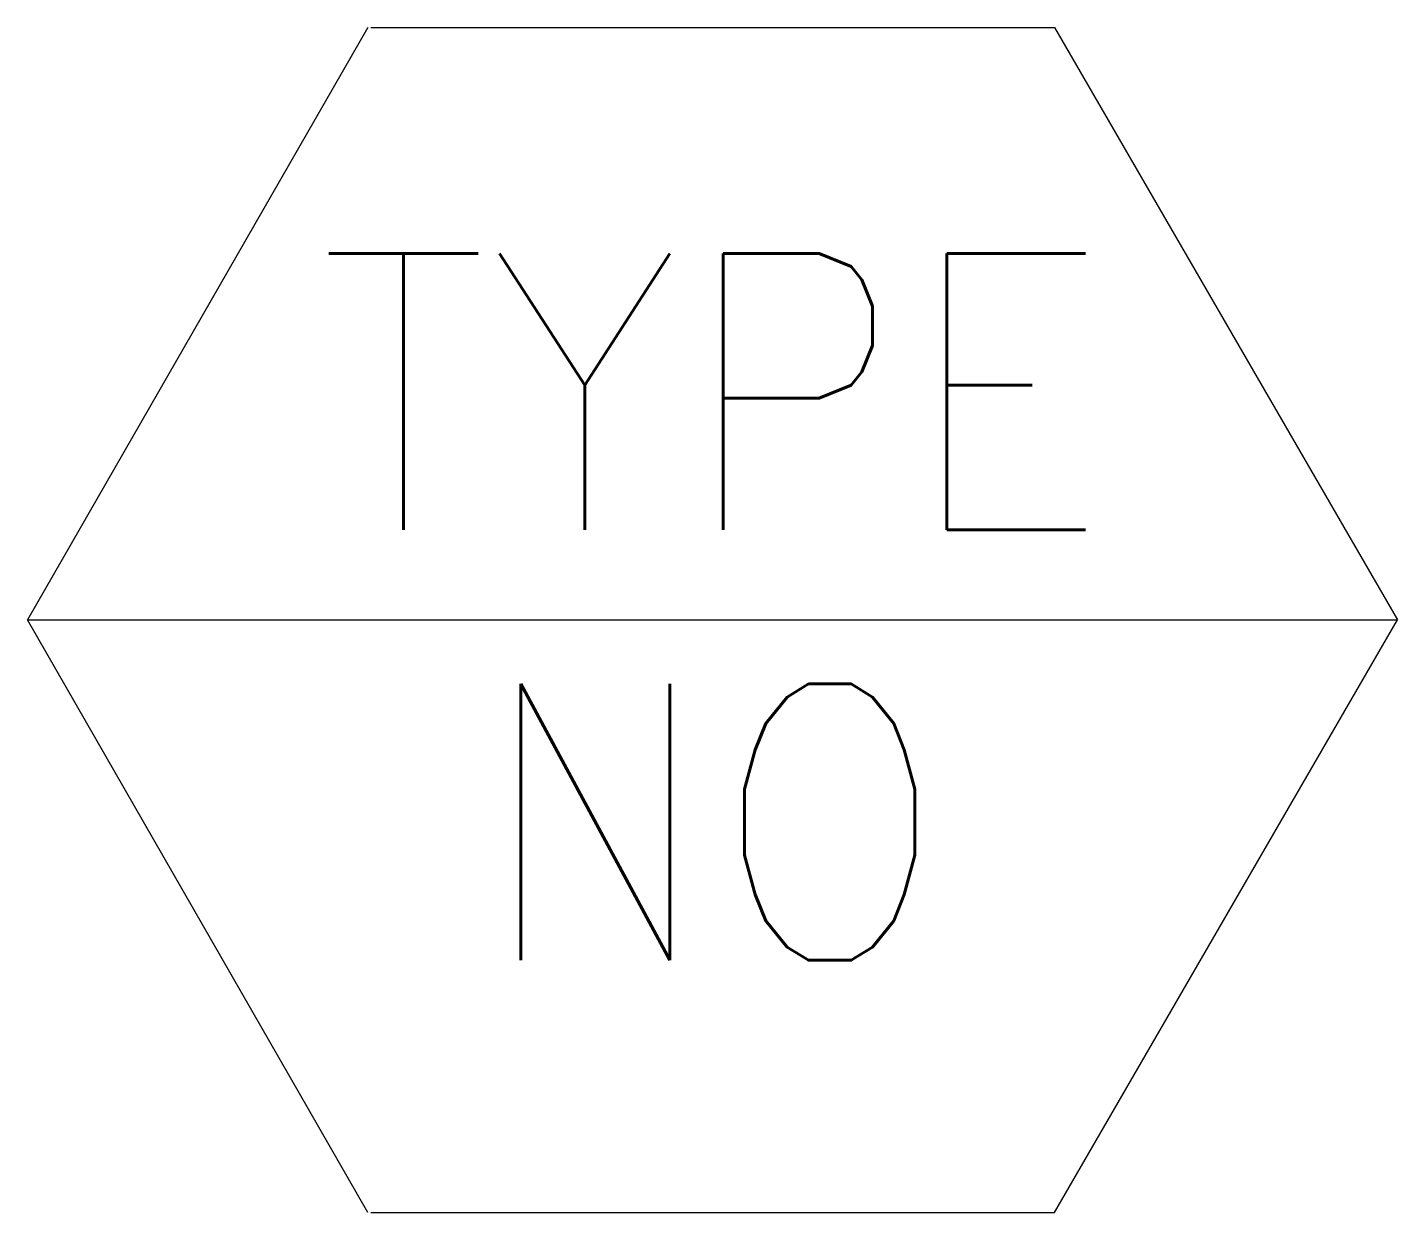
# Model space of a CAD drawing. Extents: x 548.406 to 548.871, y 167.719 to 168.121.
import ezdxf
from ezdxf.enums import TextEntityAlignment as Align

# ---------------------------------------------------------------- set-up
doc = ezdxf.new("R2010")
doc.units = 0
doc.header["$MEASUREMENT"] = 0
doc.layers.get('0').update_dxf_attribs({"linetype": 'CONTINUOUS'})
doc.styles.add('ROMANS', font='romans.shx', dxfattribs={"width": 0.9, "height": 0.09375})

msp = doc.modelspace()

# ---------------------------------------------------------------- linework, layer by layer
at = {"color": 3}
for p, q in [((548.52198, 168.1213), (548.40645, 167.92028)), ((548.52295, 168.1213), (548.75498, 168.1213)), ((548.75498, 168.1213), (548.87145, 167.92028)), ((548.52198, 167.71926), (548.40645, 167.92028)), ((548.40645, 167.92028), (548.87145, 167.92028)), ((548.75498, 167.71926), (548.87145, 167.92028)), ((548.52295, 167.71926), (548.75498, 167.71926))]:
    msp.add_line(p, q, dxfattribs=at)

# ---------------------------------------------------------------- texts
at = {"color": 1, "style": 'ROMANS', "width": 0.9}
for tag, p in [('TYPE', (548.63896, 167.95087)), ('NO', (548.63896, 167.80484))]:
    msp.add_attdef(tag, text='', height=0.09375, dxfattribs=at).set_placement(p, align=Align.CENTER)

doc.saveas('drawing.dxf')
